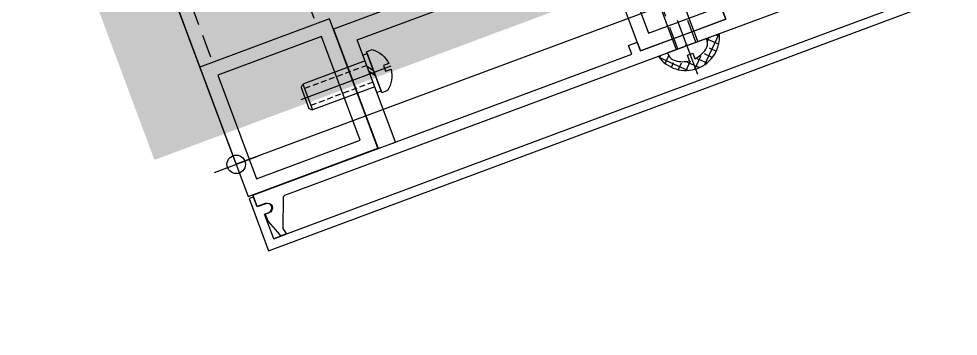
# Model space of a CAD drawing. Extents: x 12199666 to 24617114, y 1197707 to 2548648.
# Drawn here: x 12300491.2 to 12300694.7, y 1248766.9 to 1248835.8 of the extents above; entities that cross this region are included whole.
import ezdxf

# ---------------------------------------------------------------- set-up
doc = ezdxf.new("R2010")
doc.units = 0
doc.header["$LTSCALE"] = 10
doc.header["$MEASUREMENT"] = 0
for name, pattern in [('TX-PLAN-T1-F11$0$CENTER', [2, 1.25, -0.25, 0.25, -0.25]), ('TX-PLAN-T1-F11$0$CENTER2', [1.125, 0.75, -0.125, 0.125, -0.125]), ('TX-PLAN-T1-F11$0$CONTINOUS', [0]), ('TX-PLAN-T1-F11$0$DASHED', [0.75, 0.5, -0.25]), ('TX-PLAN-T1-F11$0$HIDDEN', [0.375, 0.25, -0.125])]:
    doc.linetypes.add(name, pattern=pattern)
doc.layers.add('TX-PLAN-T1-F11$0$_EDO-ALUMINIUM-SECTION', color=90, linetype='Continuous', lineweight=30)
doc.layers.add('TX-PLAN-T1-F11$0$幕墙线', color=114, linetype='Continuous', lineweight=30)
doc.layers.add('TX-PLAN-T1-F11$0$bangong', color=5, linetype='Continuous', true_color=0x0000ff)
for name, color, linetype in [('TX-PLAN-T1-F11$0$F-Alum', 4, 'Continuous'), ('TX-PLAN-T1-F11$0$F-Bolt', 32, 'Continuous'), ('TX-PLAN-T1-F11$0$F-dashed line', 8, 'TX-PLAN-T1-F11$0$DASHED'), ('TX-PLAN-T1-F11$0$F-dim', 1, 'Continuous'), ('TX-PLAN-T1-F11$0$F-Glazing', 8, 'Continuous'), ('TX-PLAN-T1-F11$0$F_MISC', 8, 'Continuous'), ('TX-PLAN-T1-F11$0$中心线', 1, 'TX-PLAN-T1-F11$0$CENTER2'), ('TX-PLAN-T1-F11$0$虚线', 8, 'TX-PLAN-T1-F11$0$HIDDEN'), ('TX-PLAN-T1-F11$0$螺栓钉类', 241, 'Continuous')]:
    doc.layers.add(name, color=color, linetype=linetype)

# ---------------------------------------------------------------- blocks, each defined once
blk = doc.blocks.new('TX-PLAN-T1-F11$0$A$C3FFC0167')
at = {"layer": 'TX-PLAN-T1-F11$0$F-dim'}
for p, q in [((0, 5), (0, -5)), ((-5, 0), (5, 0))]:
    blk.add_line(p, q, dxfattribs=at)
blk.add_circle((0, 0), 2, dxfattribs=at)
blk = doc.blocks.new('TX-PLAN-T1-F11$0$qertqtwet')
at = {"layer": 'TX-PLAN-T1-F11$0$F-Glazing'}
h = blk.add_hatch(dxfattribs=at)
h.set_pattern_fill('ANSI37', color=256, angle=270.0000000000034, style=0)
h.set_pattern_definition([(315.0000000000033, (-29614.42304775224, -25731.69154979243), (1.122532015133579, 1.122532015133709), []), (45.00000000000334, (-29614.42304775224, -25731.69154979243), (-1.122532015133709, 1.122532015133579), [])])
h.paths.add_polyline_path([(-29820.57937317537, -22812.52878940574), (-29818.8122062625, -22812.52878940575), (-29818.8122062625, -22810.33161240899, 0.323428697050681), (-29824.22649746502, -22816.97082330404), (-29822.2096299913, -22816.97082330405, -0.1185157189850159), (-29821.23881053725, -22812.93261066923, -0.2818610536571748)])
h.paths.add_polyline_path([(-29822.2096299913, -22816.97082330405), (-29824.22649746502, -22816.97082330404, 0.3560576311528728), (-29818.8122062625, -22824.46540130571), (-29818.8122062625, -22821.41285720236), (-29820.57937317537, -22821.41285720236, -0.2818610536571745), (-29821.23881053725, -22821.00903593886, -0.1185157189850159)])
at = {"color": 8, "linetype": 'TX-PLAN-T1-F11$0$DASHED'}
for p, q in [((-29818.81220626278, -22814.88745477372, -46928.13187290396), (-29758.81220626278, -22814.88745477372, -46928.13187290396)), ((-29818.81220626278, -22814.88745477372, -46928.13187290396), (-29758.81220626278, -22814.88745477372, -46928.13187290396)), ((-29818.81220626278, -22819.05412144038, -46928.13187290396), (-29758.81220626278, -22819.05412144038, -46928.13187290396)), ((-29818.81220626278, -22819.05412144038, -46928.13187290396), (-29758.81220626278, -22819.05412144038, -46928.13187290396))]:
    blk.add_line(p, q, dxfattribs=at)
at = {"color": 8, "linetype": 'TX-PLAN-T1-F11$0$CENTER'}
blk.add_line((-29825.47887292947, -22816.97078810705, -46928.13187290396), (-29754.64553959612, -22816.97078810705, -46928.13187290396), dxfattribs=at)
blk.add_line((-29825.47887292947, -22816.97078810705, -46928.13187290396), (-29754.64553959612, -22816.97078810705, -46928.13187290396), dxfattribs=at)
blk.add_arc((-29816.92428280844, -22817.39850685732, -23464.06593645198), 7.314728437362906, 104.9572881810436, 255.0427118187282)
at = {"layer": 'TX-PLAN-T1-F11$0$F-Bolt', "elevation": -46928.13187290396}
blk.add_lwpolyline([(-29820.98789410364, -22820.49255707884, 0.2099352819367999), (-29819.32357117219, -22821.47078796239), (-29818.81220753584, -22821.47078810705), (-29818.81220498975, -22812.47078810705), (-29819.3235686261, -22812.47078796277, 0.2099352819368), (-29820.98789211101, -22813.44901790502, 0.1433843212667726), (-29822.08493336194, -22816.35715081947), (-29820.79994085657, -22816.35715118109), (-29820.79994120376, -22817.58442390836), (-29822.08493370902, -22817.58442354483, 0.1433843212667727)], format="xyb", close=True, dxfattribs=at)
blk.add_lwpolyline([(-29820.98789410364, -22820.49255707884, 0.2099352819367999), (-29819.32357117219, -22821.47078796239), (-29818.81220753584, -22821.47078810705), (-29818.81220498975, -22812.47078810705), (-29819.3235686261, -22812.47078796277, 0.2099352819368), (-29820.98789211101, -22813.44901790502, 0.1433843212667726), (-29822.08493336194, -22816.35715081947), (-29820.79994085657, -22816.35715118109), (-29820.79994120376, -22817.58442390836), (-29822.08493370902, -22817.58442354483, 0.1433843212667727)], format="xyb", close=True, dxfattribs=at)
blk.add_lwpolyline([(-29818.81220626278, -22819.47078810705), (-29759.22887292947, -22819.47078810705), (-29758.81220626278, -22819.05412144038), (-29758.81220626278, -22814.88745477372), (-29759.22887292947, -22814.47078810705), (-29818.81220626278, -22814.47078810705)], dxfattribs=at)
blk.add_lwpolyline([(-29818.81220626278, -22819.47078810705), (-29759.22887292947, -22819.47078810705), (-29758.81220626278, -22819.05412144038), (-29758.81220626278, -22814.88745477372), (-29759.22887292947, -22814.47078810705), (-29818.81220626278, -22814.47078810705)], dxfattribs=at)
blk = doc.blocks.new('*U172')
at = {"layer": 'TX-PLAN-T1-F11$0$中心线', "color": 1, "linetype": 'TX-PLAN-T1-F11$0$CENTER', "ltscale": 2.357947691000002}
blk.add_line((-4.263256414560601e-14, 15.90048662063384), (1.4210854715202e-14, -4.956409502317115), dxfattribs=at)
at = {"layer": 'TX-PLAN-T1-F11$0$虚线', "linetype": 'TX-PLAN-T1-F11$0$HIDDEN', "ltscale": 0.5}
for p, q in [((-1.948286311568509, 1.13686837721616e-13), (-1.948286311568566, 15.00000000000011)), ((1.948286311568523, 1.13686837721616e-13), (1.948286311568481, 15.00000000000011))]:
    blk.add_line(p, q, dxfattribs=at)
at = {"layer": 'TX-PLAN-T1-F11$0$螺栓钉类', "color": 241, "linetype": 'Continuous'}
for p, q in [((-2.40807576862025, 15.00000000000011), (-2.999791744951651, 14.40828402366867)), ((2.999791744951594, 14.40828402366867), (-2.999791744951636, 14.40828402366867)), ((-2.999791744951622, 1.13686837721616e-13), (-2.999791744951651, 14.40828402366867)), ((2.408075768620179, 15.00000000000011), (-2.408075768620321, 15)), ((2.408075768620179, 15.00000000000011), (2.999791744951594, 14.40828402366867)), ((2.999791744951636, 1.13686837721616e-13), (2.999791744951594, 14.40828402366867)), ((-0.9100693464279175, -1), (0.5333063006401062, 0)), ((0.2446311712265015, -1), (1.688006818294525, 0))]:
    blk.add_line(p, q, dxfattribs=at)
blk.add_lwpolyline([(4.350000023841858, 0), (4.350000023841858, -1), (-4.350000023841858, -1), (-4.350000023841858, 0)], close=True, dxfattribs=at)
blk.add_lwpolyline([(-4.75, -1), (4.75, -1), (4.75, -2.319999992847443, -0.2072557309237045), (0.6600000262260437, -4.663157165050507), (0.6600000262260437, -3.379999995231628), (-0.6600000262260437, -3.379999995231628), (-0.6600000262260437, -4.663157165050507, -0.2072557309237047), (-4.75, -2.319999992847443)], format="xyb", close=True, dxfattribs=at)
blk = doc.blocks.new('*U192')
at = {"layer": 'TX-PLAN-T1-F11$0$F-Alum', "flags": 128}
blk.add_lwpolyline([(27.04169836640358, -46.80740425240947), (364.0961239619646, -630.2264829897904)], dxfattribs=at)
at = {"layer": 'TX-PLAN-T1-F11$0$F-Alum'}
for points in [[(462.5581134948879, -579.9923422110442), (474.7123951152898, -601.0306250431167), (466.1576926645357, -605.9728779365832), (457.6130095296539, -610.9093424355378), (445.4153107779566, -589.7959424406727)], [(512.520395238651, -591.2822390583169), (495.5832769325934, -601.067196193093)], [(474.7123976727016, -601.0306235656317), (473.7119150084909, -599.2988515140751)], [(381.2788209777791, -657.8256456259696), (381.2597441703547, -657.8366667300434), (380.0398544089403, -655.7251176545396), (455.8812394279521, -611.9098305052466), (454.8807539343834, -610.1780535563303), (456.612525985809, -609.1775708921195), (457.6130086500198, -610.909342943618), (474.7123976727016, -601.0306235656317)]]:
    blk.add_lwpolyline(points, dxfattribs=at)
blk.add_lwpolyline([(495.5832769325934, -601.067196193093), (495.5832769325934, -601.0671961930348), (474.8020190792158, -613.0729998740571), (474.8020190792158, -613.0729998739698), (386.1010766436812, -664.3175448094407), (386.1010766464751, -664.3175448104157), (388.6987469606102, -662.8168117939349), (388.6987469585147, -662.8168117909663), (386.1010766441468, -664.317544807418), (383.2264971034601, -659.3418363714445), (384.0923828473315, -658.8415945513989, 1), (383.0918992070947, -657.1098230636417), (381.360127719352, -658.1103067036893), (380.2058037547395, -656.1122477153549), (379.3399180108681, -656.6124895353278), (385.3697887959424, -667.0497999373765), (477.5342742071953, -613.8042877217376), (477.5342742069624, -613.8042877217231), (494.8519890848547, -603.7994513208541), (494.8519890848547, -603.7994513208978), (515.2526503666304, -592.0135269059829)], format="xyb", dxfattribs=at)
at = {"layer": 'TX-PLAN-T1-F11$0$F-Alum', "linetype": 'TX-PLAN-T1-F11$0$CONTINOUS', "ltscale": 15555}
blk.add_lwpolyline([(380.0398544089403, -655.7251176545396), (381.2032953833696, -657.7389575862617, 0.414213562373095), (381.6131336526014, -657.8486507634225), (383.0418750252575, -657.0232344891992, -1), (384.1424070294015, -658.928183125754), (383.3631098598707, -659.3784007638315), (384.1415210517589, -660.7257794256002, 0.1428492727586986), (384.2629231058527, -660.8418938346731), (387.2218380344566, -663.235364015869, 0.2840790438404123), (387.7473373496905, -663.2509740064561), (388.4430282160174, -662.8490576248878, 0.5575365158333588), (388.453131214017, -662.5089473235421), (387.7222566348501, -661.7713922473631), (386.6248848829418, -655.0800004285702, -0.2963790067032196), (386.8719783208799, -654.5943518436106), (467.0768878774252, -608.2581576754019), (467.1865810544696, -607.8483194061846), (467.5964193237014, -607.9580125833891), (503.7120713072363, -587.0931818447134, -0.2963790067036685)], format="xyb", dxfattribs=at)
at = {"layer": 'TX-PLAN-T1-F11$0$F-Alum'}
for points in [[(458.7099413010292, -606.8109597437433), (470.6140261408873, -599.933700118956), (461.8043520050123, -584.6847326377465), (449.900267165387, -591.5619922624755)], [(391.2619891064242, -617.2954965759709), (405.0996182784438, -641.2475240616332), (408.5631612532306, -639.2465567802428), (396.7264993626159, -618.7580722694256), (444.9104555265512, -590.9211086545547), (442.9094882453792, -587.4575656796806)]]:
    blk.add_lwpolyline(points, close=True, dxfattribs=at)
at = {"layer": 'TX-PLAN-T1-F11$0$F-Alum', "flags": 128}
for points in [[(390.0650403141044, -615.2236514189717), (364.0961239619646, -630.2264829897904), (379.1033785305917, -656.2030552287761), (405.0722948824987, -641.2002236579137)], [(388.9681085431948, -619.3220341097767), (368.1945066549815, -631.3234147612529), (380.2003103015013, -652.104672537942), (400.9739121897146, -640.1032918864366)]]:
    blk.add_lwpolyline(points, close=True, dxfattribs=at)
at = {"layer": 'TX-PLAN-T1-F11$0$F-dashed line', "flags": 128}
for points in [[(50.2786876456812, -33.38286887168942), (387.3331132275052, -616.8019476004993)], [(29.57848780532368, -45.34184349645511), (366.632913393667, -628.760922236208)]]:
    blk.add_lwpolyline(points, dxfattribs=at)
at = {"layer": 'TX-PLAN-T1-F11$0$F_MISC'}
for name, p, rotation in [('TX-PLAN-T1-F11$0$qertqtwet', (-34206.12903104257, 13797.59694571102, 46928.13187290396), 120.0159999954234), ('*U172', (400.6532278016675, -625.5549759573041), 120.0159999748988), ('TX-PLAN-T1-F11$0$A$C3FFC0167', (375.3649524133652, -649.7320850958495), 30.01599997489868)]:
    blk.add_blockref(name, p, dxfattribs=dict(at, rotation=rotation))
blk = doc.blocks.new('TX-PLAN-T1-F11$0$A$C21521A5F')
at = {"rotation": 90}
blk.add_blockref('*U192', (388.7170751225203, 3260.219757124782, 0.0004146164392175001), dxfattribs=at)
blk = doc.blocks.new('TX-PLAN-T1-F11$0$标准层幕墙0118')
at = {"color": 3, "rotation": 270}
blk.add_blockref('TX-PLAN-T1-F11$0$A$C21521A5F', (4239.780242875684, -661.2834627595585, -0.0004146164392191649), dxfattribs=at)
blk = doc.blocks.new('TX-PLAN-T1-F11')
at = {"layer": 'TX-PLAN-T1-F11$0$bangong', "const_width": 100}
blk.add_lwpolyline([(12304668.76189766, 1248792.335929503), (12303555.71862895, 1248388.142278738), (12303508.19265145, 1248370.427874519), (12303251.78828407, 1249059.698724772), (12303247.13090024, 1249063.298802095), (12303189.66486171, 1249041.879429174), (12302076.62159299, 1248637.685778409), (12302029.09561549, 1248619.971374189), (12301772.69124811, 1249309.242224443), (12301768.03386428, 1249312.842301766), (12301710.56782575, 1249291.422928844), (12300597.52455704, 1248887.229278079), (12300549.99857954, 1248869.51487386), (12300293.59421215, 1249558.785724113), (12300288.93682833, 1249562.385801436), (12300231.47078979, 1249540.966428514), (12299118.42752108, 1249136.772777749)], dxfattribs=at)
at = {"layer": 'TX-PLAN-T1-F11$0$幕墙线'}
blk.add_lwpolyline([(12304713.54617583, 1248758.726555413), (12303496.49231972, 1248305.145598247), (12303234.44913988, 1249008.270055083), (12302017.39528376, 1248554.689097917), (12301755.35210366, 1249257.813554657), (12300538.29675778, 1248804.236595699), (12300276.25506797, 1249507.357054424), (12299059.19972182, 1249053.780095369), (12298797.15803201, 1249756.900554094), (12297580.10268587, 1249303.323595039), (12297318.06099579, 1250006.444053667), (12296101.00713994, 1249552.863096598), (12295838.9639601, 1250255.987553434), (12294621.91010399, 1249802.406596268), (12294359.86692414, 1250505.531053104), (12293142.811578, 1250051.95409405), (12292880.76988819, 1250755.074552775), (12291855.05760744, 1250298.754372426)], dxfattribs=at)
at = {"layer": 'TX-PLAN-T1-F11$0$_EDO-ALUMINIUM-SECTION', "rotation": 350.4236156863823}
blk.add_blockref('TX-PLAN-T1-F11$0$标准层幕墙0118', (12293055.45042718, 1251790.443008234), dxfattribs=at)

msp = doc.modelspace()

# ---------------------------------------------------------------- block references
msp.add_blockref('TX-PLAN-T1-F11', (0, 0))

doc.saveas('drawing.dxf')
